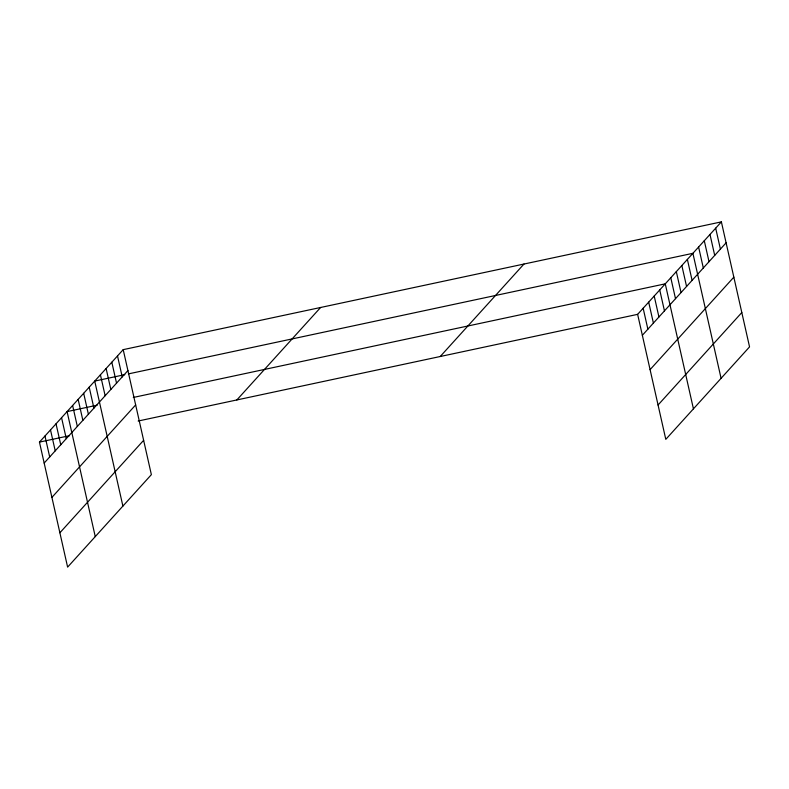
<?xml version="1.0" encoding="UTF-8"?>
<svg xmlns="http://www.w3.org/2000/svg" width="789" height="789" viewBox="0 0 789 789"><rect width="100%" height="100%" fill="white"/><g stroke="black" fill="none" stroke-linecap="round" stroke-linejoin="round"><path stroke-width="1.18" d="M123.202 349.645L151.37 474.653L67.617 567.123L39.45 442.116L123.202 349.645L721.383 221.877L749.55 346.884L665.798 439.355L637.63 314.347L721.383 221.877M44.174 463.054L127.926 370.583M51.906 497.395L135.659 404.925M59.885 532.782L143.637 440.311M236.848 399.954L320.6 307.483M440.232 356.51L523.985 264.039M642.345 335.295L726.097 242.825M650.087 369.637L733.839 277.166M658.056 405.013L741.808 312.543M124.82 374.657L94.729 381.087L122.897 506.094M128.429 373.887L692.9 253.318L721.077 378.326M97.175 405.171L67.085 411.602L95.262 536.609M133.292 397.459L665.265 283.833L693.432 408.84M39.45 442.116L69.54 435.686M138.154 421.03L637.63 314.347M715.682 228.169L720.406 249.107M709.992 234.451L714.706 255.399M704.291 240.744L709.015 261.682M698.6 247.026L703.315 267.974M687.377 259.423L692.091 280.361M681.844 265.528L686.568 286.466M676.321 271.623L681.035 292.571M670.788 277.728L675.512 298.676M659.732 289.938L664.456 310.876M654.209 296.043L658.933 316.981M648.686 302.148L653.4 323.086M643.153 308.243L647.877 329.191M117.512 355.928L122.226 376.876M111.811 362.22L116.535 383.158M106.12 368.502L110.835 389.45M100.42 374.795L105.144 395.733M89.196 387.182L93.921 408.13M83.673 393.287L88.388 414.235M78.141 399.392L82.865 420.33M72.618 405.497L77.332 426.435M61.562 417.697L66.276 438.645M56.029 423.801L60.753 444.749M50.506 429.906L55.22 450.854M44.973 436.011L49.697 456.949"/></g></svg>
